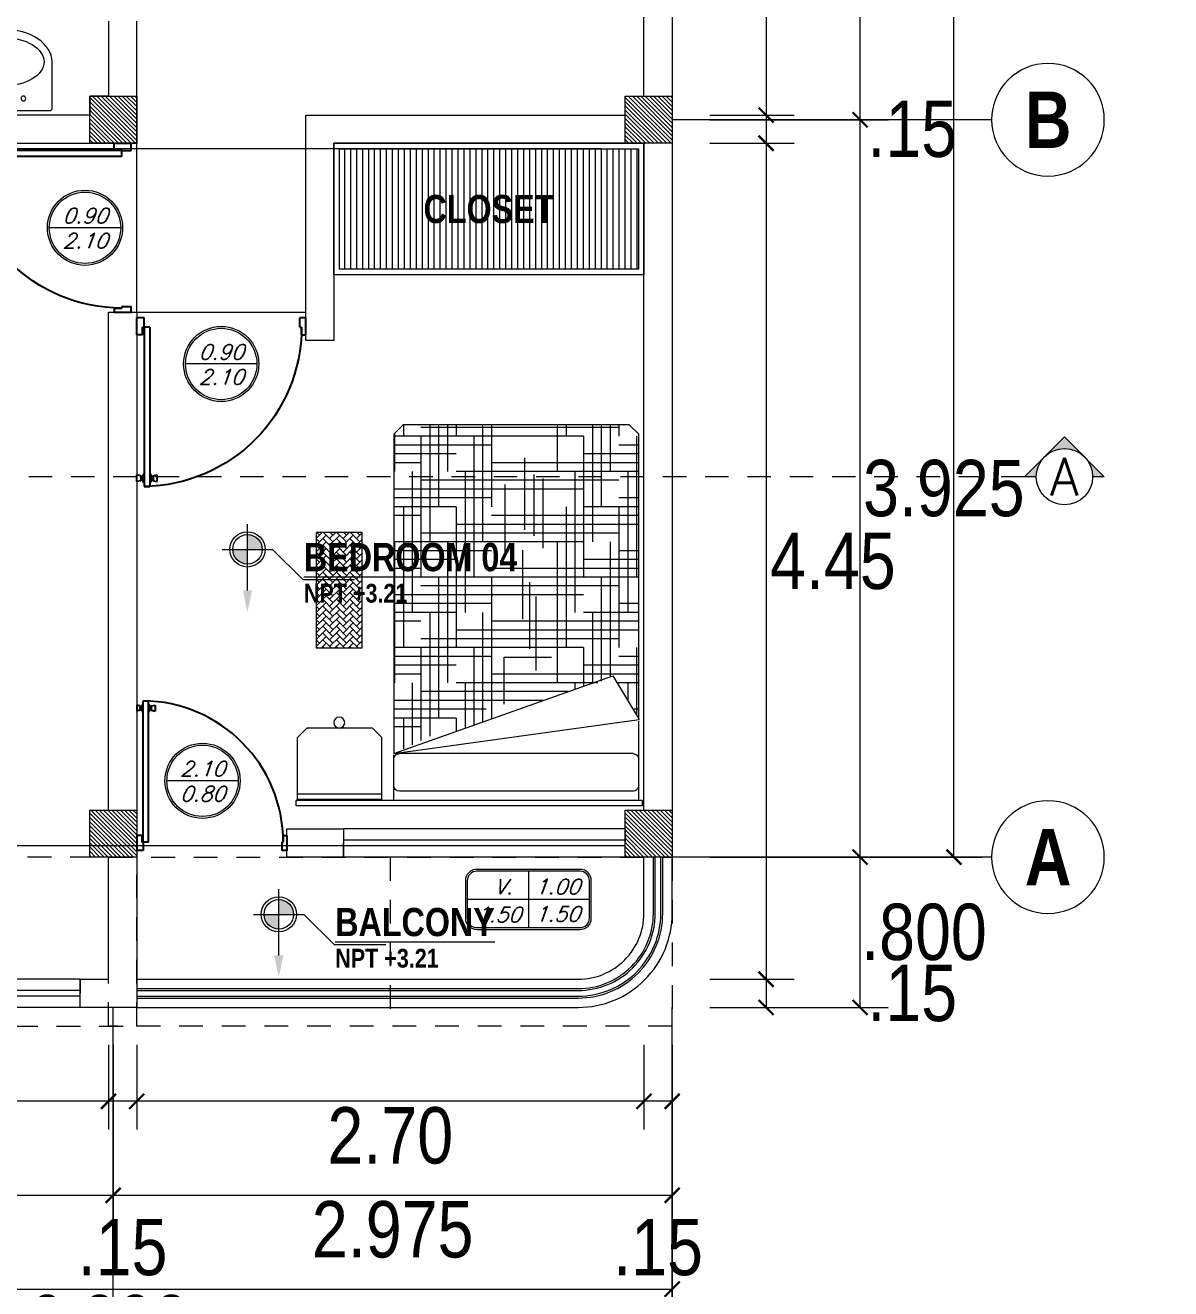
# Model space of a CAD drawing. Header units: millimetres. Extents: x 56 to 215, y 47 to 103.
# Drawn here: x 74.28 to 80.38, y 84.31 to 91.04 of the extents above; entities that cross this region are included whole.
import ezdxf
from ezdxf.enums import TextEntityAlignment as Align

# ---------------------------------------------------------------- set-up
doc = ezdxf.new("R2010")
doc.units = ezdxf.units.MM
doc.linetypes.add('DASHED', pattern=[19.05, 12.7, -6.35])
doc.linetypes.add('DASHED2', pattern=[0.375, 0.25, -0.125])
for name, color, linetype in [('_u', 7, 'Continuous'), ('A_Puerta', 32, 'Continuous'), ('G_Acotación', 171, 'Continuous')]:
    doc.layers.add(name, color=color, linetype=linetype)
for name, color, linetype, lineweight in [('A_Bloques', 56, 'Continuous', 15), ('A_Detalle de Vanos', 250, 'Continuous', 5), ('A_Muro con Techo', 232, 'Continuous', 40), ('A_Texto', 43, 'Continuous', 9), ('A_Ventana', 140, 'Continuous', 9), ('Complemento', 151, 'Continuous', 9), ('E_Columna', 3, 'Continuous', 25), ('G_Cortes', 3, 'Continuous', 60), ('G_Ejes', 253, 'Continuous', 20), ('G_Sombreados', 8, 'Continuous', 9), ('G_Texto', 122, 'Continuous', 20)]:
    doc.layers.add(name, color=color, linetype=linetype, lineweight=lineweight)
doc.styles.add('4MM', font='romans.shx', dxfattribs={"height": 0.2})
doc.styles.add('Acotacion', font='ARIALN.TTF')
doc.styles.add('AMBIENTES', font='ARIALNB.TTF', dxfattribs={"height": 0.15})
doc.styles.add('Arial Marron', font='ARIALN.TTF')
doc.styles.add('Cotas', font='ARIALNB.TTF', dxfattribs={"height": 0.1})
doc.styles.add('Eje', font='ARIALNB.TTF', dxfattribs={"height": 0.3})
doc.styles.add('LETRAS', font='simplex1.shx', dxfattribs={"oblique": 20})
doc.dimstyles.new('Lenin_50', dxfattribs={"dimtxt": 0.3, "dimasz": 0.08, "dimexe": 0.15, "dimexo": 0.2, "dimgap": 0.03, "dimtad": 2, "dimtih": 1, "dimtoh": 1, "dimlfac": -1, "dimzin": 4, "dimdsep": 46, "dimtxsty": 'Acotacion', "dimblk": 'ARCHTICK', "dimcen": 0.08, "dimclrd": 256, "dimclre": 256, "dimclrt": 4, "dimazin": 1, "dimtm": 1e-09, "dimtfac": 1, "dimtmove": 2, "dimatfit": 2, "dimfxl": 1, "dimtolj": 1, "dimlwd": 13, "dimlwe": 18, "dimarcsym": 0})
pattern_1 = [(135, (186.871546, 6.74542), (0.0112253202, 0.0112253202), [])]
pattern_2 = [(135, (186.871546, 6.89542), (0.0112253202, 0.0112253202), [])]

# ---------------------------------------------------------------- blocks, each defined once
blk = doc.blocks.new('Puerta 02')
for p, q in [((0.0239, 0.9132), (0, 0.918)), ((0, 0.918), (0, 0.8782)), ((0.0239, 0.9068), (0.0239, 0.9132)), ((0.0277, 0.9068), (0.0239, 0.9068)), ((0.0239, 0.8893), (0.0239, 0.9068)), ((0.0317, 0.9092), (0.0277, 0.9092)), ((0.0277, 0.9068), (0.0277, 0.9092)), ((0.0277, 0.8893), (0.0277, 0.9068)), ((0.0317, 0.9092), (0.0317, 0.9124)), ((0.0357, 0.9124), (0.0317, 0.9124)), ((0.0317, 0.8869), (0.0317, 0.9092)), ((0.042, 0.9243), (0.0357, 0.9124)), ((0.0357, 0.8838), (0.0357, 0.9124)), ((0.042, 0.8718), (0.042, 0.9243)), ((0.0436, 0.9243), (0.042, 0.9243)), ((0.0436, 0.9463), (0.0784, 0.9463)), ((0.0436, 0.005), (0.0436, 0.9463)), ((0.0784, 0.005), (0.0784, 0.9463)), ((0.0784, 0.9243), (0.08, 0.9243)), ((0.0789, 0.8981), (0.0789, 0.8981)), ((0.0789, 0.8981), (0.0789, 0.8981)), ((0.08, 0.8718), (0.08, 0.9243)), ((0.08, 0.9243), (0.0863, 0.9124)), ((0.0863, 0.8838), (0.0863, 0.9124)), ((0.0863, 0.9124), (0.0903, 0.9124)), ((0.0903, 0.9092), (0.0903, 0.9124)), ((0.0903, 0.9092), (0.0943, 0.9092)), ((0.0903, 0.8869), (0.0903, 0.9092)), ((0.0943, 0.9068), (0.0943, 0.9092)), ((0.0943, 0.8893), (0.0943, 0.9068)), ((0.0943, 0.9068), (0.0983, 0.9068)), ((0.0983, 0.9132), (0.1221, 0.918)), ((0.0983, 0.9068), (0.0983, 0.9132)), ((0.0983, 0.8893), (0.0983, 0.9068)), ((0.1221, 0.918), (0.1221, 0.8782)), ((0.0239, 0.883), (0, 0.8782)), ((0.0277, 0.8893), (0.0239, 0.8893)), ((0.0239, 0.8893), (0.0239, 0.883)), ((0.0277, 0.8893), (0.0277, 0.8869)), ((0.0317, 0.8869), (0.0277, 0.8869)), ((0.0317, 0.8869), (0.0317, 0.8838)), ((0.0357, 0.8838), (0.0317, 0.8838)), ((0.042, 0.8718), (0.0357, 0.8838)), ((0.0436, 0.8718), (0.042, 0.8718)), ((0.0784, 0.8718), (0.08, 0.8718)), ((0.08, 0.8718), (0.0863, 0.8838)), ((0.0863, 0.8838), (0.0903, 0.8838)), ((0.0903, 0.8869), (0.0943, 0.8869)), ((0.0903, 0.8869), (0.0903, 0.8838)), ((0.0943, 0.8893), (0.0943, 0.8869)), ((0.0943, 0.8893), (0.0983, 0.8893)), ((0.0983, 0.8893), (0.0983, 0.883)), ((0.0983, 0.883), (0.1221, 0.8782)), ((0, 0.05), (0, -0.05)), ((0.0336, 0.05), (0, 0.05)), ((0.0336, 0.05), (0.0336, 0.005)), ((0.0436, 0.005), (0.0336, 0.005)), ((0.0783, 0.005), (0.0433, 0.005)), ((0.0436, 0.005), (0.0436, -0.05)), ((0.965, 0.005), (0.975, 0.005)), ((0.965, 0.005), (0.965, -0.05)), ((0.975, 0.05), (0.975, 0.005)), ((0.975, 0.05), (1, 0.05)), ((1, 0.05), (1, -0.05)), ((0.0436, -0.05), (0, -0.05)), ((1, -0.05), (0.965, -0.05))]:
    blk.add_line(p, q)
blk.add_arc((0.0336, 0.005), 0.9414, 0, 89.39134)
blk = doc.blocks.new('L01601A', base_point=(1717.16, 970.19))
blk.add_circle((1717.16, 970.19), 25)
blk = doc.blocks.new('L01601B', base_point=(1777.33, 924.89))
blk.add_arc((1777.33, 924.89), 30, 180, 0)
blk = doc.blocks.new('Lavatorio 01')
blk.add_lwpolyline([(-0.2836, 0.2586), (-0.0336, 0.2586, -0.414214), (-0.025, 0.25), (-0.025, -0.25, -0.414214), (-0.0336, -0.2586), (-0.2836, -0.2586)], format="xyb")
for centre, radius in [((-0.0884, 0.1059), 0.0129), ((-0.2197, 0), 0.0345), ((-0.2197, 0), 0.0198), ((-0.0742, 0), 0.0216), ((-0.0884, -0.1059), 0.0129)]:
    blk.add_circle(centre, radius)
at = {"extrusion": (0, 0, -1), "xscale": 0.008620689655174374, "zscale": -0.008620689655172419, "rotation": 90}
for name, yscale in [('L01601B', 0.005747126436773442), ('L01601A', 0.005172413793104624)]:
    blk.add_blockref(name, (0.2836, 0), dxfattribs=dict(at, yscale=yscale))
blk = doc.blocks.new('Eri')
blk.add_line((-1.7, 0), (0, 0))
blk.add_circle((-2, 0), 0.3)
at = {"color": 1, "style": 'Eje', "flags": 4}
blk.add_attdef('H', text='', height=0.3, dxfattribs=at).set_placement((-2, 0), align=Align.MIDDLE_CENTER)
blk = doc.blocks.new('_ArchTick')
at = {"color": 0, "linetype": 'ByBlock', "const_width": 0.15}
blk.add_lwpolyline([(-0.5, -0.5), (0.5, 0.5)], dxfattribs=at)
blk = doc.blocks.new('*D64')
at = {"layer": 'Defpoints', "color": 0, "transparency": 16777216}
for p in [(71.7255, 85.8087), (77.7255, 85.8087), (77.7255, 84.3087)]:
    blk.add_point(p, dxfattribs=at)
at = {"layer": 'G_Acotación', "lineweight": 18, "transparency": 16777216}
for p, q in [((71.7255, 85.6087), (71.7255, 84.1587)), ((77.7255, 85.6087), (77.7255, 84.1587))]:
    blk.add_line(p, q, dxfattribs=at)
at = {"layer": 'G_Acotación', "lineweight": 13, "transparency": 16777216}
blk.add_line((71.7255, 84.3087), (77.7255, 84.3087), dxfattribs=at)
at = {"layer": 'G_Acotación', "lineweight": 13, "transparency": 16777216, "xscale": 0.08, "yscale": 0.08, "zscale": 0.08}
for p, rotation in [((71.7255, 84.3087), 179.9999999999996), ((77.7255, 84.3087), 359.9999999999996)]:
    blk.add_blockref('_ArchTick', p, dxfattribs=dict(at, rotation=rotation))
at = {"layer": 'G_Acotación', "color": 4, "lineweight": 5, "transparency": 16777216, "insert": (74.7255, 84.1255), "char_height": 0.3, "attachment_point": 5, "style": 'Acotacion'}
blk.add_mtext('\\A1;6.000', dxfattribs=at)
blk = doc.blocks.new('*D65')
at = {"layer": 'Defpoints', "color": 0, "transparency": 16777216}
for p in [(74.7505, 85.8087), (77.7255, 85.8087), (77.7255, 84.8087)]:
    blk.add_point(p, dxfattribs=at)
at = {"layer": 'G_Acotación', "lineweight": 18, "transparency": 16777216}
for p, q in [((74.7505, 85.6087), (74.7505, 84.6587)), ((77.7255, 85.6087), (77.7255, 84.6587))]:
    blk.add_line(p, q, dxfattribs=at)
at = {"layer": 'G_Acotación', "lineweight": 13, "transparency": 16777216}
blk.add_line((74.7505, 84.8087), (77.7255, 84.8087), dxfattribs=at)
at = {"layer": 'G_Acotación', "lineweight": 13, "transparency": 16777216, "xscale": 0.08, "yscale": 0.08, "zscale": 0.08}
for p, rotation in [((74.7505, 84.8087), 179.9999999999996), ((77.7255, 84.8087), 359.9999999999996)]:
    blk.add_blockref('_ArchTick', p, dxfattribs=dict(at, rotation=rotation))
at = {"layer": 'G_Acotación', "color": 4, "lineweight": 5, "transparency": 16777216, "insert": (76.238, 84.6255), "char_height": 0.3, "attachment_point": 5, "style": 'Acotacion'}
blk.add_mtext('\\A1;2.975', dxfattribs=at)
blk = doc.blocks.new('*D66')
at = {"layer": 'Defpoints', "color": 0, "transparency": 16777216}
for p in [(71.7255, 85.8087), (74.7505, 85.8087), (74.7505, 84.8087)]:
    blk.add_point(p, dxfattribs=at)
at = {"layer": 'G_Acotación', "lineweight": 18, "transparency": 16777216}
for p, q in [((71.7255, 85.6087), (71.7255, 84.6587)), ((74.7505, 85.6087), (74.7505, 84.6587))]:
    blk.add_line(p, q, dxfattribs=at)
at = {"layer": 'G_Acotación', "lineweight": 13, "transparency": 16777216}
blk.add_line((71.7255, 84.8087), (74.7505, 84.8087), dxfattribs=at)
at = {"layer": 'G_Acotación', "lineweight": 13, "transparency": 16777216, "xscale": 0.08, "yscale": 0.08, "zscale": 0.08}
for p, rotation in [((71.7255, 84.8087), 179.9999999999996), ((74.7505, 84.8087), 359.9999999999996)]:
    blk.add_blockref('_ArchTick', p, dxfattribs=dict(at, rotation=rotation))
at = {"layer": 'G_Acotación', "color": 4, "lineweight": 5, "transparency": 16777216, "insert": (73.238, 84.6255), "char_height": 0.3, "attachment_point": 5, "style": 'Acotacion'}
blk.add_mtext('\\A1;3.025', dxfattribs=at)
blk = doc.blocks.new('*D70')
at = {"layer": 'Defpoints', "color": 0, "transparency": 16777216}
for p in [(77.7255, 99.1087), (79.2255, 99.1087), (77.7255, 86.6087)]:
    blk.add_point(p, dxfattribs=at)
at = {"layer": 'G_Acotación', "lineweight": 18, "transparency": 16777216}
for p, q in [((77.9255, 99.1087), (79.3755, 99.1087)), ((77.9255, 86.6087), (79.3755, 86.6087))]:
    blk.add_line(p, q, dxfattribs=at)
at = {"layer": 'G_Acotación', "lineweight": 13, "transparency": 16777216}
blk.add_line((79.2255, 86.6087), (79.2255, 99.1087), dxfattribs=at)
at = {"layer": 'G_Acotación', "lineweight": 13, "transparency": 16777216, "xscale": 0.08, "yscale": 0.08, "zscale": 0.08}
for p, rotation in [((79.2255, 99.1087), 90), ((79.2255, 86.6087), 270)]:
    blk.add_blockref('_ArchTick', p, dxfattribs=dict(at, rotation=rotation))
at = {"layer": 'G_Acotación', "color": 4, "lineweight": 5, "transparency": 16777216, "insert": (79.7542, 92.8587), "char_height": 0.3, "attachment_point": 5, "style": 'Acotacion'}
blk.add_mtext('\\A1;12.500', dxfattribs=at)
blk = doc.blocks.new('*D71')
at = {"layer": 'Defpoints', "color": 0, "transparency": 16777216}
for p in [(77.7255, 90.5337), (78.7255, 90.5337), (77.7255, 86.6087)]:
    blk.add_point(p, dxfattribs=at)
at = {"layer": 'G_Acotación', "lineweight": 18, "transparency": 16777216}
for p, q in [((77.9255, 90.5337), (78.8755, 90.5337)), ((77.9255, 86.6087), (78.8755, 86.6087))]:
    blk.add_line(p, q, dxfattribs=at)
at = {"layer": 'G_Acotación', "lineweight": 13, "transparency": 16777216}
blk.add_line((78.7255, 86.6087), (78.7255, 90.5337), dxfattribs=at)
at = {"layer": 'G_Acotación', "lineweight": 13, "transparency": 16777216, "xscale": 0.08, "yscale": 0.08, "zscale": 0.08}
for p, rotation in [((78.7255, 90.5337), 90), ((78.7255, 86.6087), 270)]:
    blk.add_blockref('_ArchTick', p, dxfattribs=dict(at, rotation=rotation))
at = {"layer": 'G_Acotación', "color": 4, "lineweight": 5, "transparency": 16777216, "insert": (79.1715, 88.5712), "char_height": 0.3, "attachment_point": 5, "style": 'Acotacion'}
blk.add_mtext('\\A1;3.925', dxfattribs=at)
blk = doc.blocks.new('*D72')
at = {"layer": 'Defpoints', "color": 0, "transparency": 16777216}
for p in [(77.7255, 95.0837), (78.7255, 95.0837), (77.7255, 90.5337)]:
    blk.add_point(p, dxfattribs=at)
at = {"layer": 'G_Acotación', "lineweight": 18, "transparency": 16777216}
for p, q in [((77.9255, 95.0837), (78.8755, 95.0837)), ((77.9255, 90.5337), (78.8755, 90.5337))]:
    blk.add_line(p, q, dxfattribs=at)
at = {"layer": 'G_Acotación', "lineweight": 13, "transparency": 16777216}
blk.add_line((78.7255, 90.5337), (78.7255, 95.0837), dxfattribs=at)
at = {"layer": 'G_Acotación', "lineweight": 13, "transparency": 16777216, "xscale": 0.08, "yscale": 0.08, "zscale": 0.08}
for p, rotation in [((78.7255, 95.0837), 90), ((78.7255, 90.5337), 270)]:
    blk.add_blockref('_ArchTick', p, dxfattribs=dict(at, rotation=rotation))
at = {"layer": 'G_Acotación', "color": 4, "lineweight": 5, "transparency": 16777216, "insert": (79.1751, 92.8087), "char_height": 0.3, "attachment_point": 5, "style": 'Acotacion'}
blk.add_mtext('\\A1;4.550', dxfattribs=at)
blk = doc.blocks.new('*D74')
at = {"layer": 'Defpoints', "color": 0, "transparency": 16777216}
for p in [(77.7255, 86.6087), (78.7255, 86.6087), (77.7255, 85.8087)]:
    blk.add_point(p, dxfattribs=at)
at = {"layer": 'G_Acotación', "lineweight": 18, "transparency": 16777216}
for p, q in [((77.9255, 86.6087), (78.8755, 86.6087)), ((77.9255, 85.8087), (78.8755, 85.8087))]:
    blk.add_line(p, q, dxfattribs=at)
at = {"layer": 'G_Acotación', "lineweight": 13, "transparency": 16777216}
blk.add_line((78.7255, 85.8087), (78.7255, 86.6087), dxfattribs=at)
at = {"layer": 'G_Acotación', "lineweight": 13, "transparency": 16777216, "xscale": 0.08, "yscale": 0.08, "zscale": 0.08}
for p, rotation in [((78.7255, 86.6087), 90), ((78.7255, 85.8087), 270)]:
    blk.add_blockref('_ArchTick', p, dxfattribs=dict(at, rotation=rotation))
at = {"layer": 'G_Acotación', "color": 4, "lineweight": 5, "transparency": 16777216, "insert": (79.0656, 86.2087), "char_height": 0.3, "attachment_point": 5, "style": 'Acotacion'}
blk.add_mtext('\\A1;.800', dxfattribs=at)
blk = doc.blocks.new('*D136')
at = {"layer": 'Defpoints', "color": 0, "transparency": 16777216}
for p in [(77.5755, 85.8087), (77.7255, 85.8087), (77.5755, 85.3087)]:
    blk.add_point(p, dxfattribs=at)
at = {"layer": 'G_Acotación', "lineweight": 18, "transparency": 16777216}
for p, q in [((77.5755, 85.6087), (77.5755, 85.1587)), ((77.7255, 85.6087), (77.7255, 85.1587))]:
    blk.add_line(p, q, dxfattribs=at)
at = {"layer": 'G_Acotación', "lineweight": 13, "transparency": 16777216}
blk.add_line((77.7255, 85.3087), (77.5755, 85.3087), dxfattribs=at)
at = {"layer": 'G_Acotación', "lineweight": 13, "transparency": 16777216, "xscale": 0.08, "yscale": 0.08, "zscale": 0.08}
for p, rotation in [((77.5755, 85.3087), 179.9999999999996), ((77.7255, 85.3087), 359.9999999999996)]:
    blk.add_blockref('_ArchTick', p, dxfattribs=dict(at, rotation=rotation))
at = {"layer": 'G_Acotación', "color": 4, "lineweight": 5, "transparency": 16777216, "insert": (77.6505, 84.531), "char_height": 0.3, "attachment_point": 5, "style": 'Acotacion'}
blk.add_mtext('\\A1;.15', dxfattribs=at)
blk = doc.blocks.new('*D137')
at = {"layer": 'Defpoints', "color": 0, "transparency": 16777216}
for p in [(74.8755, 85.8087), (77.5755, 85.8087), (74.8755, 85.3087)]:
    blk.add_point(p, dxfattribs=at)
at = {"layer": 'G_Acotación', "lineweight": 18, "transparency": 16777216}
for p, q in [((74.8755, 85.6087), (74.8755, 85.1587)), ((77.5755, 85.6087), (77.5755, 85.1587))]:
    blk.add_line(p, q, dxfattribs=at)
at = {"layer": 'G_Acotación', "lineweight": 13, "transparency": 16777216}
blk.add_line((77.5755, 85.3087), (74.8755, 85.3087), dxfattribs=at)
at = {"layer": 'G_Acotación', "lineweight": 13, "transparency": 16777216, "xscale": 0.08, "yscale": 0.08, "zscale": 0.08}
for p, rotation in [((74.8755, 85.3087), 179.9999999999996), ((77.5755, 85.3087), 359.9999999999996)]:
    blk.add_blockref('_ArchTick', p, dxfattribs=dict(at, rotation=rotation))
at = {"layer": 'G_Acotación', "color": 4, "lineweight": 5, "transparency": 16777216, "insert": (76.2255, 85.1255), "char_height": 0.3, "attachment_point": 5, "style": 'Acotacion'}
blk.add_mtext('\\A1;2.70', dxfattribs=at)
blk = doc.blocks.new('*D138')
at = {"layer": 'Defpoints', "color": 0, "transparency": 16777216}
for p in [(74.7255, 85.8087), (74.8755, 85.8087), (74.7255, 85.3087)]:
    blk.add_point(p, dxfattribs=at)
at = {"layer": 'G_Acotación', "lineweight": 18, "transparency": 16777216}
for p, q in [((74.7255, 85.6087), (74.7255, 85.1587)), ((74.8755, 85.6087), (74.8755, 85.1587))]:
    blk.add_line(p, q, dxfattribs=at)
at = {"layer": 'G_Acotación', "lineweight": 13, "transparency": 16777216}
blk.add_line((74.8755, 85.3087), (74.7255, 85.3087), dxfattribs=at)
at = {"layer": 'G_Acotación', "lineweight": 13, "transparency": 16777216, "xscale": 0.08, "yscale": 0.08, "zscale": 0.08}
for p, rotation in [((74.7255, 85.3087), 179.9999999999996), ((74.8755, 85.3087), 359.9999999999996)]:
    blk.add_blockref('_ArchTick', p, dxfattribs=dict(at, rotation=rotation))
at = {"layer": 'G_Acotación', "color": 4, "lineweight": 5, "transparency": 16777216, "insert": (74.8005, 84.531), "char_height": 0.3, "attachment_point": 5, "style": 'Acotacion'}
blk.add_mtext('\\A1;.15', dxfattribs=at)
blk = doc.blocks.new('*D144')
at = {"layer": 'Defpoints', "color": 0, "transparency": 16777216}
for p in [(72.2255, 85.8087), (74.7255, 85.8087), (72.2255, 85.3087)]:
    blk.add_point(p, dxfattribs=at)
at = {"layer": 'G_Acotación', "lineweight": 18, "transparency": 16777216}
for p, q in [((72.2255, 85.6087), (72.2255, 85.1587)), ((74.7255, 85.6087), (74.7255, 85.1587))]:
    blk.add_line(p, q, dxfattribs=at)
at = {"layer": 'G_Acotación', "lineweight": 13, "transparency": 16777216}
blk.add_line((74.7255, 85.3087), (72.2255, 85.3087), dxfattribs=at)
at = {"layer": 'G_Acotación', "lineweight": 13, "transparency": 16777216, "xscale": 0.08, "yscale": 0.08, "zscale": 0.08}
for p, rotation in [((72.2255, 85.3087), 179.9999999999996), ((74.7255, 85.3087), 359.9999999999996)]:
    blk.add_blockref('_ArchTick', p, dxfattribs=dict(at, rotation=rotation))
at = {"layer": 'G_Acotación', "color": 4, "lineweight": 5, "transparency": 16777216, "insert": (73.4755, 85.1255), "char_height": 0.3, "attachment_point": 5, "style": 'Acotacion'}
blk.add_mtext('\\A1;2.50', dxfattribs=at)
blk = doc.blocks.new('*D152')
at = {"layer": 'Defpoints', "color": 0, "transparency": 16777216}
for p in [(77.7255, 95.0587), (77.7255, 90.5587), (78.2255, 90.5587)]:
    blk.add_point(p, dxfattribs=at)
at = {"layer": 'G_Acotación', "lineweight": 18, "transparency": 16777216}
for p, q in [((77.9255, 95.0587), (78.3755, 95.0587)), ((77.9255, 90.5587), (78.3755, 90.5587))]:
    blk.add_line(p, q, dxfattribs=at)
at = {"layer": 'G_Acotación', "lineweight": 13, "transparency": 16777216}
blk.add_line((78.2255, 95.0587), (78.2255, 90.5587), dxfattribs=at)
at = {"layer": 'G_Acotación', "lineweight": 13, "transparency": 16777216, "xscale": 0.08, "yscale": 0.08, "zscale": 0.08}
for p, rotation in [((78.2255, 95.0587), 90), ((78.2255, 90.5587), 270)]:
    blk.add_blockref('_ArchTick', p, dxfattribs=dict(at, rotation=rotation))
at = {"layer": 'G_Acotación', "color": 4, "lineweight": 5, "transparency": 16777216, "insert": (78.5795, 92.8087), "char_height": 0.3, "attachment_point": 5, "style": 'Acotacion'}
blk.add_mtext('\\A1;4.50', dxfattribs=at)
blk = doc.blocks.new('*D161')
at = {"layer": 'Defpoints', "color": 0, "transparency": 16777216}
for p in [(77.7255, 90.4087), (77.7255, 85.9587), (78.2255, 85.9587)]:
    blk.add_point(p, dxfattribs=at)
at = {"layer": 'G_Acotación', "lineweight": 18, "transparency": 16777216}
for p, q in [((77.9255, 90.4087), (78.3755, 90.4087)), ((77.9255, 85.9587), (78.3755, 85.9587))]:
    blk.add_line(p, q, dxfattribs=at)
at = {"layer": 'G_Acotación', "lineweight": 13, "transparency": 16777216}
blk.add_line((78.2255, 90.4087), (78.2255, 85.9587), dxfattribs=at)
at = {"layer": 'G_Acotación', "lineweight": 13, "transparency": 16777216, "xscale": 0.08, "yscale": 0.08, "zscale": 0.08}
for p, rotation in [((78.2255, 90.4087), 90), ((78.2255, 85.9587), 270)]:
    blk.add_blockref('_ArchTick', p, dxfattribs=dict(at, rotation=rotation))
at = {"layer": 'G_Acotación', "color": 4, "lineweight": 5, "transparency": 16777216, "insert": (78.5809, 88.1837), "char_height": 0.3, "attachment_point": 5, "style": 'Acotacion'}
blk.add_mtext('\\A1;4.45', dxfattribs=at)
blk = doc.blocks.new('*D162')
at = {"layer": 'Defpoints', "color": 0, "transparency": 16777216}
for p in [(77.7255, 85.9587), (77.7255, 85.8087), (78.2255, 85.8087)]:
    blk.add_point(p, dxfattribs=at)
at = {"layer": 'G_Acotación', "lineweight": 18, "transparency": 16777216}
for p, q in [((77.9255, 85.9587), (78.3755, 85.9587)), ((77.9255, 85.8087), (78.3755, 85.8087))]:
    blk.add_line(p, q, dxfattribs=at)
at = {"layer": 'G_Acotación', "lineweight": 13, "transparency": 16777216}
blk.add_line((78.2255, 85.9587), (78.2255, 85.8087), dxfattribs=at)
at = {"layer": 'G_Acotación', "lineweight": 13, "transparency": 16777216, "xscale": 0.08, "yscale": 0.08, "zscale": 0.08}
for p, rotation in [((78.2255, 85.9587), 90), ((78.2255, 85.8087), 270)]:
    blk.add_blockref('_ArchTick', p, dxfattribs=dict(at, rotation=rotation))
at = {"layer": 'G_Acotación', "color": 4, "lineweight": 5, "transparency": 16777216, "insert": (79.0032, 85.8837), "char_height": 0.3, "attachment_point": 5, "style": 'Acotacion'}
blk.add_mtext('\\A1;.15', dxfattribs=at)
blk = doc.blocks.new('*D166')
at = {"layer": 'Defpoints', "color": 0, "transparency": 16777216}
for p in [(77.7255, 90.5587), (77.7255, 90.4087), (78.2255, 90.4087)]:
    blk.add_point(p, dxfattribs=at)
at = {"layer": 'G_Acotación', "lineweight": 18, "transparency": 16777216}
for p, q in [((77.9255, 90.5587), (78.3755, 90.5587)), ((77.9255, 90.4087), (78.3755, 90.4087))]:
    blk.add_line(p, q, dxfattribs=at)
at = {"layer": 'G_Acotación', "lineweight": 13, "transparency": 16777216}
blk.add_line((78.2255, 90.5587), (78.2255, 90.4087), dxfattribs=at)
at = {"layer": 'G_Acotación', "lineweight": 13, "transparency": 16777216, "xscale": 0.08, "yscale": 0.08, "zscale": 0.08}
for p, rotation in [((78.2255, 90.5587), 90), ((78.2255, 90.4087), 270)]:
    blk.add_blockref('_ArchTick', p, dxfattribs=dict(at, rotation=rotation))
at = {"layer": 'G_Acotación', "color": 4, "lineweight": 5, "transparency": 16777216, "insert": (79.0032, 90.4837), "char_height": 0.3, "attachment_point": 5, "style": 'Acotacion'}
blk.add_mtext('\\A1;.15', dxfattribs=at)
blk = doc.blocks.new('TITULP')
h = blk.add_hatch(color=1)
h.paths.add_polyline_path([(0, -0.0554), (0, -0.134), (0.0785, -0.134, 0.414214)])
h.paths.add_polyline_path([(0, -0.134), (-0.0785, -0.134, 0.414214), (0, -0.2125)])
for p, q in [((0, -0.3527), (0, 0)), ((-0.134, -0.134), (0.134, -0.134)), ((0.2939, -0.2939), (0.5699, -0.2939))]:
    blk.add_line(p, q)
at = {"lineweight": 18}
blk.add_line((0.134, -0.134), (0.2939, -0.2939), dxfattribs=at)
for radius in [0.0937, 0.0785]:
    blk.add_circle((0, -0.134), radius)
blk.add_solid([(0.0242, -0.3527), (0, -0.4678), (-0.0242, -0.3527)])
at = {"style": 'Arial Marron', "width": 1.35}
blk.add_attdef('%%USALA', text='', height=0.14, dxfattribs=at).set_placement((0.3052, -0.1124), align=Align.TOP_LEFT)
at = {"style": 'Arial Marron', "width": 1.1}
blk.add_attdef('NPT%%P0.00', text='', height=0.1, dxfattribs=at).set_placement((0.6033, -0.3972), align=Align.MIDDLE_CENTER)
at = {"style": 'Arial Marron'}
blk.add_attdef('PISO', text='', height=0.08, dxfattribs=at).set_placement((0.6033, -0.5391), align=Align.MIDDLE_CENTER)
blk = doc.blocks.new('A$C317C04F4')
h = blk.add_hatch()
h.set_pattern_fill('AR-HBONE', color=37, scale=0.00025, style=0)
h.set_pattern_definition([(135, (0.118363, -0.42978), (-0.03592102, 1e-17), [0.0762, -0.0254]), (225, (0.100403, -0.41182), (-0.03592102, 1e-17), [0.0762, -0.0254])])
h.paths.add_polyline_path([(0.8395, 0.3517), (0.8395, 0.1067), (1.4547, 0.1067), (1.4547, 0.3517)])
for p, q in [((0, 1.8415), (0, 0)), ((0.0273, 1.8415), (0, 1.8415)), ((0.0273, 1.8415), (0.0273, 0)), ((0.0273, 1.8228), (0.4505, 1.8228)), ((0.1093, 1.8228), (0.2473, 1.8228)), ((0.2773, 0.5194), (0.4586, 1.8245)), ((0.6917, 1.6847), (0.4586, 1.8245)), ((0.4614, 1.8228), (1.9773, 1.8228)), ((0.4664, 1.8228), (0.4664, 1.8198)), ((1.9773, 1.8228), (2.0273, 1.7728)), ((0.0773, 1.7908), (0.0773, 0.5492)), ((0.2773, 1.7928), (0.2773, 0.5494)), ((2.0273, 1.7728), (2.0273, 0.5694)), ((0.2773, 0.5194), (0.6917, 1.6847)), ((2.0132, 1.7173), (2.0132, 0.6639)), ((2.0273, 0.5694), (1.9773, 0.5194)), ((0.0273, 0.5194), (0.2699, 0.5194)), ((0.1073, 0.5194), (0.2473, 0.5194)), ((1.9773, 0.5194), (0.2773, 0.5194)), ((0.2789, 0.5225), (0.2789, 0.5194)), ((1.4039, 0.5233), (0.6539, 0.5233)), ((1.9812, 0.5233), (1.7789, 0.5233)), ((0.0331, 0.4563), (0.3631, 0.4563)), ((0.0331, 0.4563), (0.0331, 0.0063)), ((0.0608, 0.4563), (0.0608, 0.0063)), ((0.3631, 0.4563), (0.4131, 0.4063)), ((0.4131, 0.4063), (0.4131, 0.0563)), ((0, 0), (0.0273, 0)), ((0.0331, 0.0063), (0.3631, 0.0063)), ((0.4131, 0.0563), (0.3631, 0.0063))]:
    blk.add_line(p, q)
at = {"color": 37}
for p, q in [((0.5132, 1.8228), (0.5132, 1.7917)), ((0.6539, 1.8228), (0.6539, 1.7074)), ((0.7007, 1.8228), (0.7007, 1.0389)), ((0.7476, 1.8228), (0.7476, 1.5298)), ((0.7945, 1.8228), (0.7945, 1.7173)), ((0.9351, 1.8228), (0.9351, 0.8514)), ((0.982, 1.8228), (0.982, 1.0389)), ((1.0289, 1.8228), (1.0289, 1.5298)), ((1.0757, 1.8228), (1.0757, 1.7173)), ((1.2164, 1.8228), (1.2164, 0.8514)), ((1.2632, 1.8228), (1.2632, 1.0389)), ((1.3101, 1.8228), (1.3101, 1.5298)), ((1.357, 1.8228), (1.357, 1.7173)), ((1.4976, 1.8228), (1.4976, 0.8514)), ((1.5445, 1.8228), (1.5445, 1.0389)), ((1.5914, 1.8228), (1.5914, 1.5298)), ((1.6382, 1.8228), (1.6382, 1.7173)), ((1.7789, 1.8228), (1.7789, 0.8514)), ((1.8257, 1.8228), (1.8257, 1.0389)), ((1.8726, 1.8228), (1.8726, 1.5298)), ((1.9195, 1.8228), (1.9195, 1.7173)), ((0.8414, 1.811), (0.4809, 1.811)), ((0.6539, 1.7642), (0.5591, 1.7642)), ((1.7789, 1.7642), (1.0289, 1.7642)), ((1.9664, 1.811), (1.2164, 1.811)), ((1.5914, 1.7173), (0.8414, 1.7173)), ((0.8882, 1.7173), (0.8882, 0.6639)), ((1.1695, 1.7173), (1.1695, 0.6639)), ((1.4507, 1.7173), (1.4507, 0.6639)), ((1.732, 1.7173), (1.732, 0.6639)), ((2.0273, 1.7173), (1.9664, 1.7173)), ((1.2164, 1.6235), (0.6623, 1.6235)), ((1.4039, 1.6704), (0.6848, 1.6704)), ((2.0273, 1.6235), (1.5914, 1.6235)), ((2.0273, 1.6704), (1.7789, 1.6704)), ((1.0289, 1.5767), (0.6533, 1.5767)), ((0.6539, 1.606), (0.6539, 0.8514)), ((2.0273, 1.5767), (1.4039, 1.5767)), ((0.6539, 1.4829), (0.6199, 1.4829)), ((0.8414, 1.5298), (0.6366, 1.5298)), ((0.8414, 1.5298), (0.8414, 0.5194)), ((1.7789, 1.4829), (1.0289, 1.4829)), ((1.1226, 1.5298), (1.1226, 0.5194)), ((1.9664, 1.5298), (1.2164, 1.5298)), ((1.4039, 1.5298), (1.4039, 0.5194)), ((1.6851, 1.5298), (1.6851, 0.5194)), ((1.9664, 1.5298), (1.9664, 0.5194)), ((0.607, 1.4465), (0.607, 0.6639)), ((1.5914, 1.436), (0.8414, 1.436)), ((2.0273, 1.436), (1.9664, 1.436)), ((1.4039, 1.3892), (0.6539, 1.3892)), ((0.7912, 1.1073), (0.7912, 1.3585)), ((2.0273, 1.3892), (1.7789, 1.3892)), ((0.5601, 1.3146), (0.5601, 0.5194)), ((1.3703, 1.3148), (1.7418, 1.3148)), ((0.7202, 1.2766), (1.1136, 1.2766)), ((0.8349, 1.2438), (1.19, 1.2438)), ((1.4359, 1.2657), (1.7637, 1.2657)), ((1.4687, 1.2165), (1.8511, 1.2165)), ((0.9934, 1.2056), (1.3594, 1.2056)), ((0.5399, 1.1073), (0.7912, 1.1073)), ((1.3266, 1.1128), (1.709, 1.1128)), ((1.2164, 1.0389), (0.4621, 1.0389)), ((0.5132, 1.0101), (0.5132, 0.5194)), ((0.7945, 1.0389), (0.7945, 0.5194)), ((1.0757, 1.0389), (1.0757, 0.5194)), ((1.357, 1.0389), (1.357, 0.5194)), ((2.0273, 1.0389), (1.5914, 1.0389)), ((1.6382, 1.0389), (1.6382, 0.5194)), ((1.9195, 1.0389), (1.9195, 0.5194)), ((0.8414, 0.9452), (0.4287, 0.9452)), ((1.0289, 0.992), (0.4454, 0.992)), ((1.9664, 0.9452), (1.2164, 0.9452)), ((2.0273, 0.992), (1.4039, 0.992)), ((0.6539, 0.8983), (0.4121, 0.8983)), ((1.7789, 0.8983), (1.0289, 0.8983)), ((0.4664, 0.8514), (0.3954, 0.8514)), ((0.4664, 0.8514), (0.4664, 0.5194)), ((0.7476, 0.8514), (0.7476, 0.5194)), ((1.5914, 0.8514), (0.8414, 0.8514)), ((1.0289, 0.8514), (1.0289, 0.5194)), ((1.3101, 0.8514), (1.3101, 0.5194)), ((1.5914, 0.8514), (1.5914, 0.5194)), ((1.8726, 0.8514), (1.8726, 0.5194)), ((2.0273, 0.8514), (1.9664, 0.8514)), ((1.2164, 0.7577), (0.4664, 0.7577)), ((1.4039, 0.8045), (0.6539, 0.8045)), ((2.0273, 0.7577), (1.5914, 0.7577)), ((2.0273, 0.8045), (1.7789, 0.8045)), ((1.0289, 0.7108), (0.3694, 0.7108)), ((2.0273, 0.7108), (1.4039, 0.7108)), ((0.6539, 0.617), (0.3243, 0.617)), ((0.8414, 0.6639), (0.3468, 0.6639)), ((0.4195, 0.6639), (0.4195, 0.5194)), ((0.7007, 0.6639), (0.7007, 0.5194)), ((0.982, 0.6639), (0.982, 0.5194)), ((1.7789, 0.617), (1.0289, 0.617)), ((1.9664, 0.6639), (1.2164, 0.6639)), ((1.2632, 0.6639), (1.2632, 0.5194)), ((1.5445, 0.6639), (1.5445, 0.5194)), ((1.8257, 0.6639), (1.8257, 0.5194)), ((0.4664, 0.5702), (0.3017, 0.5702)), ((1.5914, 0.5702), (0.8414, 0.5702)), ((2.0273, 0.5702), (1.9664, 0.5702))]:
    blk.add_line(p, q, dxfattribs=at)
blk.add_lwpolyline([(0.8395, 0.1067), (0.8395, 0.3517), (1.4547, 0.3517), (1.4547, 0.1067)], close=True)
blk.add_circle((0.4422, 0.229), 0.0292)
for centre, radius, start, end in [((0.1093, 1.7908), 0.032, 90.00005, 180.00008), ((0.2473, 1.7928), 0.03, 359.99996, 90.00002), ((0.1073, 0.5494), 0.03, 180.37143, 269.88732), ((0.2473, 0.5494), 0.03, 270, 0)]:
    blk.add_arc(centre, radius, start, end)
blk = doc.blocks.new('*D859')
at = {"layer": '_u', "lineweight": 18, "transparency": 16777216}
for p, q in [((77.3455, 90.3787), (69.3302, 90.3787)), ((77.3455, 86.6687), (69.3302, 86.6687))]:
    blk.add_line(p, q, dxfattribs=at)
at = {"layer": '_u', "lineweight": 13, "transparency": 16777216}
blk.add_line((69.4802, 90.3787), (69.4802, 86.6687), dxfattribs=at)
at = {"layer": 'Defpoints', "color": 0, "transparency": 16777216}
for p in [(77.5455, 90.3787), (69.4802, 86.6687), (77.5455, 86.6687)]:
    blk.add_point(p, dxfattribs=at)
at = {"layer": '_u', "lineweight": 13, "transparency": 16777216, "xscale": 0.08, "yscale": 0.08, "zscale": 0.08}
for p, rotation in [((69.4802, 90.3787), 90), ((69.4802, 86.6687), 270)]:
    blk.add_blockref('_ArchTick', p, dxfattribs=dict(at, rotation=rotation))
at = {"layer": '_u', "color": 4, "lineweight": 5, "transparency": 16777216, "insert": (69.1544, 88.5237), "char_height": 0.3, "attachment_point": 5, "style": 'Acotacion'}
blk.add_mtext('\\A1;3.71', dxfattribs=at)

msp = doc.modelspace()

# ---------------------------------------------------------------- hatches: boundary and pattern name
at = {"layer": 'E_Columna', "lineweight": 5}
h = msp.add_hatch(dxfattribs=at)
h.set_pattern_fill('LINE', color=256, scale=0.005, angle=45, style=0)
h.set_pattern_definition(pattern_2)
h.paths.add_polyline_path([(74.8755, 90.4087), (74.6255, 90.4087), (74.6255, 90.6587), (74.8755, 90.6587)])
h = msp.add_hatch(dxfattribs=at)
h.set_pattern_fill('LINE', color=256, scale=0.005, angle=45, style=0)
h.set_pattern_definition(pattern_2)
h.paths.add_polyline_path([(77.7255, 90.4087), (77.4755, 90.4087), (77.4755, 90.6587), (77.7255, 90.6587)])
h = msp.add_hatch(dxfattribs=at)
h.set_pattern_fill('LINE', color=256, scale=0.005, angle=45, style=0)
h.set_pattern_definition(pattern_1)
h.paths.add_polyline_path([(74.8755, 86.6087), (74.6255, 86.6087), (74.6255, 86.8587), (74.8755, 86.8587)])
h = msp.add_hatch(dxfattribs=at)
h.set_pattern_fill('LINE', color=256, scale=0.005, angle=45, style=0)
h.set_pattern_definition(pattern_1)
h.paths.add_polyline_path([(77.7255, 86.6087), (77.4755, 86.6087), (77.4755, 86.8587), (77.7255, 86.8587)])
at = {"layer": 'G_Cortes', "linetype": 'Continuous', "lineweight": 5}
h = msp.add_hatch(color=1, dxfattribs=at)
h.paths.add_polyline_path([(79.7073, 88.7398), (79.8134, 88.8458), (79.9194, 88.7398, 0.414214)])
h.paths.add_polyline_path([(79.9194, 88.7398), (80.0255, 88.6337), (79.9634, 88.6337, 0.198912)])
h.paths.add_polyline_path([(79.7073, 88.7398, 0.198912), (79.6634, 88.6337), (79.6012, 88.6337)])
at = {"layer": 'G_Sombreados', "lineweight": 5}
h = msp.add_hatch(dxfattribs=at)
h.set_pattern_fill('LINE', color=256, scale=0.01, angle=90, style=0)
h.set_pattern_definition([(90, (197.871546, 6.74542), (0.03175, -1e-16), [])])
h.paths.add_polyline_path([(75.9555, 90.3787), (77.5455, 90.3787), (77.5455, 89.7387), (75.9555, 89.7387)])

# ---------------------------------------------------------------- linework, layer by layer
at = {"layer": 'A_Bloques', "lineweight": 5}
for points in [[(75.9255, 90.4087), (77.5755, 90.4087), (77.5755, 89.7087), (75.9255, 89.7087)], [(75.9555, 90.3787), (77.5455, 90.3787), (77.5455, 89.7387), (75.9555, 89.7387)]]:
    msp.add_lwpolyline(points, close=True, dxfattribs=at)
at = {"layer": 'A_Detalle de Vanos', "linetype": 'Continuous', "lineweight": 5}
for p, q in [((74.7905, 89.9587), (74.4105, 89.9587)), ((75.5155, 89.2337), (75.1355, 89.2337)), ((75.4162, 87.0148), (75.0362, 87.0148))]:
    msp.add_line(p, q, dxfattribs=at)
at = {"layer": 'A_Detalle de Vanos', "linetype": 'ByBlock', "lineweight": 5}
msp.add_line((76.9602, 86.5333), (76.9602, 86.2333), dxfattribs=at)
at = {"layer": 'A_Detalle de Vanos', "lineweight": 5}
msp.add_line((77.2852, 86.3833), (76.6352, 86.3833), dxfattribs=at)
for points in [[(77.2952, 86.4833, 0.414214), (77.2352, 86.5433), (76.6852, 86.5433, 0.414214), (76.6252, 86.4833), (76.6252, 86.2833, 0.414214), (76.6852, 86.2233), (77.2352, 86.2233, 0.414214), (77.2952, 86.2833)], [(77.2852, 86.4833, 0.414214), (77.2352, 86.5333), (76.6852, 86.5333, 0.414214), (76.6352, 86.4833), (76.6352, 86.2833, 0.414214), (76.6852, 86.2333), (77.2352, 86.2333, 0.414214), (77.2852, 86.2833)]]:
    msp.add_lwpolyline(points, format="xyb", close=True, dxfattribs=at)
at = {"layer": 'A_Detalle de Vanos', "linetype": 'Continuous', "lineweight": 5}
for centre, radius in [((74.6005, 89.9587), 0.2), ((74.6005, 89.9587), 0.19), ((75.3255, 89.2337), 0.2), ((75.3255, 89.2337), 0.19), ((75.2262, 87.0148), 0.2), ((75.2262, 87.0148), 0.19)]:
    msp.add_circle(centre, radius, dxfattribs=at)
at = {"layer": 'A_Muro con Techo', "lineweight": 5}
for points in [[(77.7255, 86.6087), (77.4755, 86.6087), (77.4755, 86.8587), (77.5755, 86.8587), (77.5755, 90.4087), (75.9255, 90.4087), (75.9255, 89.3587), (75.7755, 89.3587), (75.7755, 90.5587), (77.4755, 90.5587), (77.4755, 90.6587), (77.5755, 90.6587), (77.5755, 94.9587), (77.4755, 94.9587), (77.4755, 95.0587), (77.1755, 95.0587), (77.1755, 95.2087)], [(77.1755, 95.2087), (77.7255, 95.2087), (77.7255, 86.6087)], [(74.7255, 91.0587), (74.7255, 90.6587), (74.6255, 90.6587), (74.6255, 90.5587), (71.9755, 90.5587), (71.9755, 90.6587), (71.8755, 90.6587), (71.8755, 91.7587)], [(71.8755, 86.4587), (71.8755, 86.6087), (71.9755, 86.6087), (71.9755, 86.8587), (71.8755, 86.8587), (71.8755, 90.4087), (73.7255, 90.4087), (73.7255, 89.7087), (73.8755, 89.7087), (73.8755, 90.4087), (74.8755, 90.4087), (74.8755, 91.0587)], [(74.8755, 89.5087), (74.8755, 85.8087), (74.5755, 85.8087), (74.5755, 85.9587), (74.7255, 85.9587)], [(74.7255, 85.9587), (74.7255, 86.6087), (74.6255, 86.6087), (74.6255, 86.8587), (74.7255, 86.8587), (74.7255, 89.5087), (74.8755, 89.5087)], [(75.9755, 86.6087), (75.6755, 86.6087), (75.6755, 86.7587), (75.9755, 86.7587), (75.9755, 86.6087)]]:
    msp.add_lwpolyline(points, dxfattribs=at)
at = {"layer": 'A_Puerta', "lineweight": 5}
for q in [(74.8755, 90.4087), (75.7755, 89.5087)]:
    msp.add_line((74.8755, 89.5087), q, dxfattribs=at)
at = {"layer": 'A_Ventana', "color": 2, "lineweight": 5}
for p, q in [((77.4755, 86.7587), (75.9755, 86.7587)), ((75.9755, 86.7587), (75.9755, 86.6837)), ((77.4755, 86.7587), (77.4755, 86.6837)), ((75.9755, 86.6087), (75.9755, 86.6837)), ((77.4755, 86.6087), (77.4755, 86.6837)), ((77.4755, 86.6087), (75.9755, 86.6087)), ((74.5755, 85.9587), (72.3755, 85.9587)), ((74.5755, 85.9587), (74.5755, 85.8837)), ((74.5755, 85.8087), (74.5755, 85.8837)), ((74.5755, 85.8087), (72.3755, 85.8087))]:
    msp.add_line(p, q, dxfattribs=at)
at = {"layer": 'A_Ventana', "lineweight": 5}
for p, q in [((77.4755, 86.6987), (75.9755, 86.6987)), ((77.4755, 86.6687), (75.9755, 86.6687)), ((74.5755, 85.8987), (72.3755, 85.8987)), ((74.5755, 85.8687), (72.3755, 85.8687))]:
    msp.add_line(p, q, dxfattribs=at)
at = {"layer": 'Complemento', "linetype": 'DASHED', "lineweight": 5, "ltscale": 0.01}
msp.add_line((76.2255, 86.6087), (76.2255, 85.7087), dxfattribs=at)
for points in [[(71.7255, 86.6087), (71.7255, 85.7087), (74.8755, 85.7087), (74.8755, 86.6087)], [(77.7255, 86.6087), (77.7255, 85.7087), (74.7255, 85.7087), (74.7255, 86.6087)]]:
    msp.add_lwpolyline(points, close=True, dxfattribs=at)
at = {"layer": 'Complemento', "lineweight": 5}
for points in [[(74.8755, 85.8087), (77.2255, 85.8087, 0.414214), (77.7255, 86.3087), (77.7255, 86.6087)], [(74.8755, 85.9587), (77.2255, 85.9587, 0.414214), (77.5755, 86.3087), (77.5755, 86.6087)]]:
    msp.add_lwpolyline(points, format="xyb", dxfattribs=at)
at = {"layer": 'Complemento', "color": 30, "lineweight": 5}
for points in [[(74.8755, 85.8987), (77.2255, 85.8987, 0.414214), (77.6355, 86.3087), (77.6355, 86.6087)], [(74.8755, 85.8687), (77.2255, 85.8687, 0.414214), (77.6655, 86.3087), (77.6655, 86.6087)], [(74.8755, 85.8587), (77.2255, 85.8587, 0.414214), (77.6755, 86.3087), (77.6755, 86.6087)], [(74.8755, 85.9087), (77.2255, 85.9087, 0.414214), (77.6255, 86.3087), (77.6255, 86.6087)]]:
    msp.add_lwpolyline(points, format="xyb", dxfattribs=at)
at = {"layer": 'E_Columna', "lineweight": 5}
for points in [[(74.8755, 90.4087), (74.6255, 90.4087), (74.6255, 90.6587), (74.8755, 90.6587)], [(77.7255, 90.4087), (77.4755, 90.4087), (77.4755, 90.6587), (77.7255, 90.6587)], [(74.8755, 86.6087), (74.6255, 86.6087), (74.6255, 86.8587), (74.8755, 86.8587)], [(77.7255, 86.6087), (77.4755, 86.6087), (77.4755, 86.8587), (77.7255, 86.8587)]]:
    msp.add_lwpolyline(points, close=True, dxfattribs=at)
at = {"layer": 'G_Cortes', "color": 3, "linetype": 'DASHED2', "lineweight": 5, "ltscale": 0.5}
msp.add_line((79.6012, 88.6337), (69.8498, 88.6337), dxfattribs=at)
at = {"layer": 'G_Cortes', "color": 3, "linetype": 'Continuous', "lineweight": 5}
msp.add_lwpolyline([(79.6634, 88.6337), (79.6012, 88.6337), (79.8134, 88.8458), (80.0255, 88.6337), (79.9634, 88.6337)], dxfattribs=at)
at = {"layer": 'G_Cortes', "color": 5, "linetype": 'Continuous', "lineweight": 5}
msp.add_circle((79.8134, 88.6337), 0.15, dxfattribs=at)

# ---------------------------------------------------------------- block references
at = {"layer": 'A_Bloques', "lineweight": 5, "xscale": -1}
for name, p, rotation in [('Lavatorio 01', (74.1669, 90.5587), 90), ('A$C317C04F4', (75.7247, 86.8825), 269.9999999999951)]:
    msp.add_blockref(name, p, dxfattribs=dict(at, rotation=rotation))
at = {"layer": 'A_Puerta', "lineweight": 5, "xscale": -0.9000000000000057, "yscale": 0.8999999999999986, "zscale": 0.9}
for p, rotation in [((74.8005, 90.4087), 90), ((74.8755, 89.4337), 180)]:
    msp.add_blockref('Puerta 02', p, dxfattribs=dict(at, rotation=rotation))
at = {"layer": 'A_Puerta', "lineweight": 5, "xscale": 0.8000000000000114, "yscale": 0.8000000000000114, "zscale": 0.8000000000000114}
msp.add_blockref('Puerta 02', (74.8755, 86.6837), dxfattribs=at)
at = {"layer": 'A_Texto', "lineweight": 5}
ref = msp.add_blockref('TITULP', (75.4651, 88.3807), dxfattribs=at)
ref.add_attrib('NPT%%P0.00', 'NPT +3.21', dxfattribs={"layer": '0', "color": 30, "height": 0.1, "rotation": 360, "style": 'Cotas'}).set_placement((76.0408, 88.0135), align=Align.MIDDLE_CENTER)
ref.add_attrib('%%USALA', '%%UBEDROOM 04', dxfattribs={"layer": '0', "height": 0.15, "rotation": 360, "style": 'AMBIENTES'}).set_placement((75.7654, 88.2808), align=Align.TOP_LEFT)
ref = msp.add_blockref('TITULP', (75.6319, 86.4379), dxfattribs=at)
ref.add_attrib('NPT%%P0.00', 'NPT +3.21', dxfattribs={"layer": '0', "color": 30, "height": 0.1, "rotation": 360, "style": 'Cotas'}).set_placement((76.2076, 86.0707), align=Align.MIDDLE_CENTER)
ref.add_attrib('%%USALA', '%%uBALCONY', dxfattribs={"layer": '0', "height": 0.15, "rotation": 360, "style": 'AMBIENTES'}).set_placement((75.9322, 86.3381), align=Align.TOP_LEFT)
at = {"layer": 'G_Ejes', "lineweight": 5}
ref = msp.add_blockref('Eri', (77.7255, 90.5337), dxfattribs=dict(at, xscale=-1, rotation=359.9999999999997))
ref.add_attrib('H', 'B', dxfattribs={"layer": '0', "color": 1, "height": 0.3, "rotation": 360, "style": 'Eje', "flags": 4}).set_placement((79.7267, 90.5337), align=Align.MIDDLE_CENTER)
ref = msp.add_blockref('Eri', (77.7255, 86.6087), dxfattribs=dict(at, xscale=-1, rotation=359.9999999999997))
ref.add_attrib('H', 'A', dxfattribs={"layer": '0', "color": 1, "height": 0.3, "rotation": 360, "style": 'Eje', "flags": 4}).set_placement((79.7265, 86.6087), align=Align.MIDDLE_CENTER)
ref = msp.add_blockref('Eri', (74.7505, 85.8087), dxfattribs=dict(at, xscale=-1, rotation=270))
ref.add_attrib('H', '2', dxfattribs={"layer": '0', "color": 1, "height": 0.3, "rotation": 360, "style": 'Eje', "flags": 4}).set_placement((74.7591, 83.8087), align=Align.MIDDLE_CENTER)
ref = msp.add_blockref('Eri', (77.7255, 85.8087), dxfattribs=dict(at, rotation=90))
ref.add_attrib('H', '3', dxfattribs={"layer": '0', "color": 1, "height": 0.3, "style": 'Eje', "flags": 4}).set_placement((77.7255, 83.8138), align=Align.MIDDLE_CENTER)

# ---------------------------------------------------------------- texts
at = {"layer": 'A_Texto', "lineweight": 5, "style": 'AMBIENTES'}
msp.add_text('CLOSET', height=0.15, rotation=360, dxfattribs=at).set_placement((76.7505, 90.0587, 0), align=Align.MIDDLE)
at = {"layer": 'G_Cortes', "color": 2, "linetype": 'Continuous', "lineweight": 5, "style": '4MM'}
msp.add_text('A', height=0.2, rotation=359.85917, dxfattribs=at).set_placement((79.8134, 88.6337), align=Align.MIDDLE_CENTER)
at = {"layer": 'G_Texto', "lineweight": 5, "style": 'LETRAS', "oblique": 20}
for s, p in [('0.90', (74.6005, 89.9587)), ('2.10', (74.6005, 89.8254)), ('0.90', (75.3255, 89.2337)), ('2.10', (75.3255, 89.1004))]:
    msp.add_text(s, height=0.08, rotation=360, dxfattribs=at).set_placement(p, align=Align.BOTTOM_CENTER)
for s, p in [('2.10', (75.2262, 87.0148)), ('0.80', (75.2262, 86.8815))]:
    msp.add_text(s, height=0.08, dxfattribs=at).set_placement(p, align=Align.BOTTOM_CENTER)
for s, p in [('V.', (76.7795, 86.4115)), ('1.00', (76.9943, 86.4115)), ('1.50', (76.6814, 86.2627)), ('1.50', (76.9943, 86.2663))]:
    msp.add_text(s, height=0.08, dxfattribs=at).set_placement(p)

# ---------------------------------------------------------------- dimensions: what is measured, and where the dimension line sits
at = {"layer": '_u', "lineweight": 5}
dim = msp.add_linear_dim(base=(69.4802, 86.6687), p1=(77.5455, 90.3787), p2=(77.5455, 86.6687), angle=90, dimstyle='Lenin_50', override={"dimfxl": 0.06}, dxfattribs=at)
dim.commit()
dim.dimension.update_dxf_attribs({"geometry": '*D859', "text_midpoint": (69.1544, 88.5237)})
at = {"layer": 'G_Acotación', "lineweight": 5}
for base, p1, p2, angle, override, picture, middle in [((79.2255, 99.1087), (77.7255, 86.6087), (77.7255, 99.1087), 90, {"dimdec": 3, "dimfxl": 0.06}, '*D70', (79.7542, 92.8587)), ((78.7255, 95.0837), (77.7255, 90.5337), (77.7255, 95.0837), 90, {"dimdec": 3, "dimfxl": 0.06}, '*D72', (79.1751, 92.8087)), ((78.2255, 90.5587), (77.7255, 95.0587), (77.7255, 90.5587), 90, {"dimfxl": 0.06}, '*D152', (78.5795, 92.8087)), ((78.2255, 90.4087), (77.7255, 90.5587), (77.7255, 90.4087), 90, {"dimfxl": 0.06}, '*D166', (79.0032, 90.4837)), ((78.7255, 90.5337), (77.7255, 86.6087), (77.7255, 90.5337), 90, {"dimdec": 3, "dimfxl": 0.06}, '*D71', (79.1715, 88.5712)), ((78.2255, 85.9587), (77.7255, 90.4087), (77.7255, 85.9587), 90, {"dimfxl": 0.06}, '*D161', (78.5809, 88.1837)), ((78.7255, 86.6087), (77.7255, 85.8087), (77.7255, 86.6087), 90, {"dimdec": 3, "dimfxl": 0.06}, '*D74', (79.0656, 86.2087)), ((78.2255, 85.8087), (77.7255, 85.9587), (77.7255, 85.8087), 90, {"dimfxl": 0.06}, '*D162', (79.0032, 85.8837)), ((77.7255, 84.3087), (71.7255, 85.8087), (77.7255, 85.8087), 180, {"dimdec": 3, "dimfxl": 0.06}, '*D64', (74.7255, 84.1255)), ((74.7505, 84.8087), (71.7255, 85.8087), (74.7505, 85.8087), 180, {"dimdec": 3, "dimfxl": 0.06}, '*D66', (73.238, 84.6255)), ((72.2255, 85.3087), (74.7255, 85.8087), (72.2255, 85.8087), 180, {"dimfxl": 0.06}, '*D144', (73.4755, 85.1255)), ((74.7255, 85.3087), (74.8755, 85.8087), (74.7255, 85.8087), 180, {"dimfxl": 0.06}, '*D138', (74.8005, 84.531)), ((77.7255, 84.8087), (74.7505, 85.8087), (77.7255, 85.8087), 180, {"dimdec": 3, "dimfxl": 0.06}, '*D65', (76.238, 84.6255)), ((74.8755, 85.3087), (77.5755, 85.8087), (74.8755, 85.8087), 180, {"dimfxl": 0.06}, '*D137', (76.2255, 85.1255)), ((77.5755, 85.3087), (77.7255, 85.8087), (77.5755, 85.8087), 180, {"dimfxl": 0.06}, '*D136', (77.6505, 84.531))]:
    dim = msp.add_linear_dim(base=base, p1=p1, p2=p2, angle=angle, dimstyle='Lenin_50', override=override, dxfattribs=at)
    dim.commit()
    dim.dimension.update_dxf_attribs({"geometry": picture, "text_midpoint": middle})

doc.saveas('drawing.dxf')
